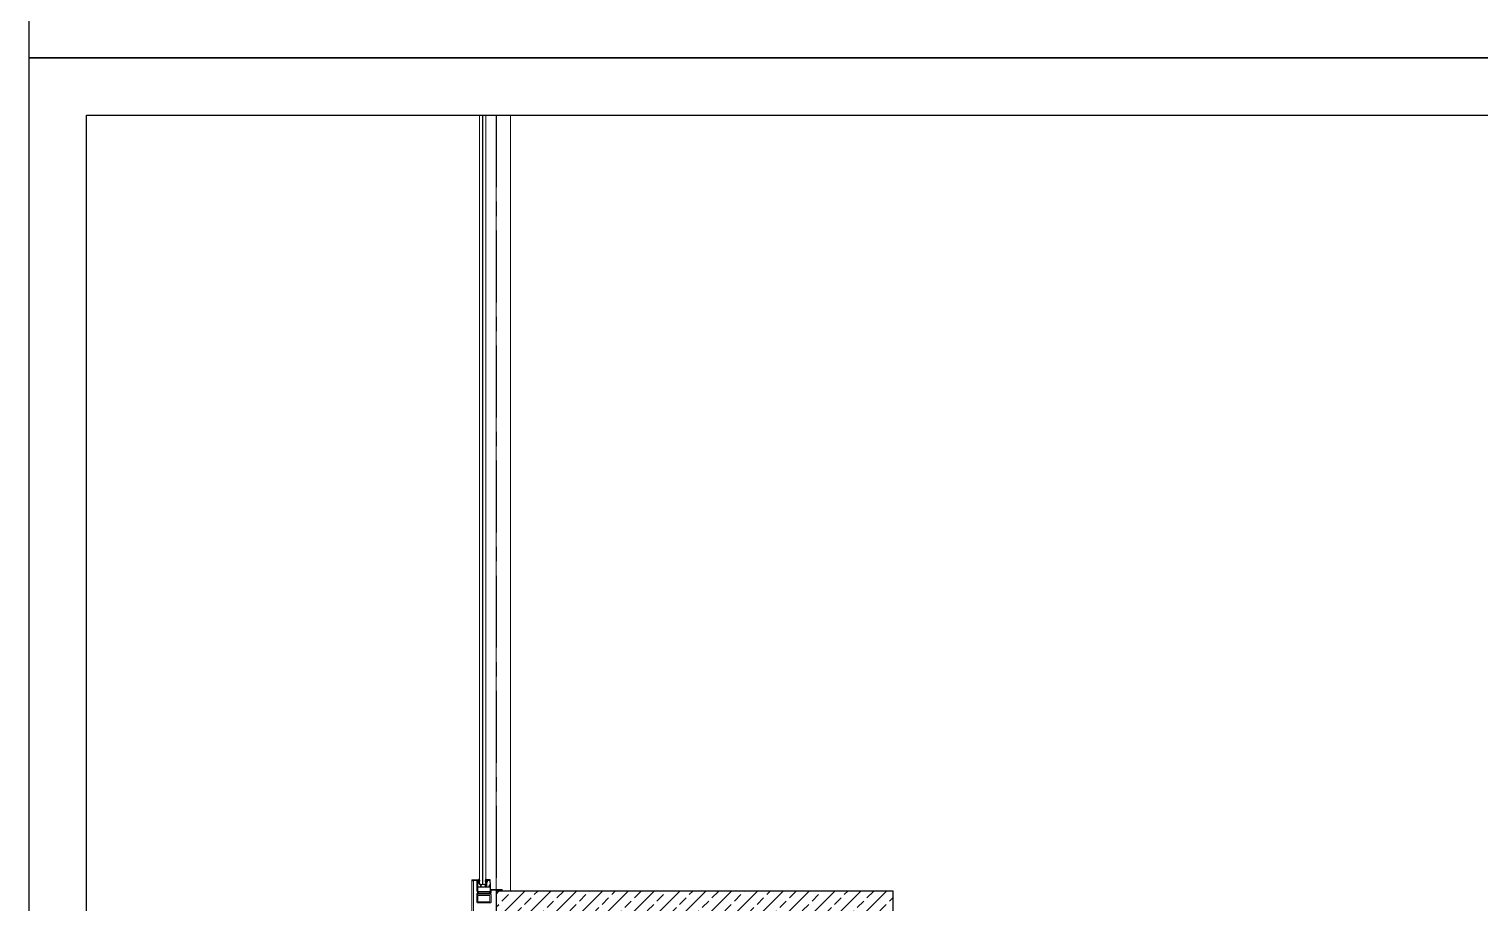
# Model space of a CAD drawing. Header units: millimetres. Extents: x 933584 to 974011, y 4545988 to 4553664.
# Drawn here: x 938802 to 939306, y 4551062 to 4551365 of the extents above; entities that cross this region are included whole.
import ezdxf

# ---------------------------------------------------------------- set-up
doc = ezdxf.new("R2010")
doc.units = ezdxf.units.MM
for name, pattern in [('CENTER', [2, 1.25, -0.25, 0.25, -0.25]), ('CONTINUA', [0]), ('HIDDEN2', [4.7625, 3.175, -1.5875])]:
    doc.linetypes.add(name, pattern=pattern)
doc.layers.get('0').update_dxf_attribs({"color": 255})
for name, color, linetype in [('0-CSX-CXS_20', 14, 'CENTER'), ('0-HSL-HTC_200', 1, 'Continuous'), ('0-LNS-SLN', 6, 'Continuous'), ('2-SPS-RCN', 2, 'Continuous')]:
    doc.layers.add(name, color=color, linetype=linetype)
for name, color, linetype, lineweight in [('al', 7, 'Continuous', 5), ('cl', 7, 'Continuous', 5), ('CM', 4, 'Continuous', 5), ('mimariKIRIS', 251, 'HIDDEN2', 0), ('PL', 1, 'Continuous', 5), ('SFP CAM', 8, 'Continuous', 9)]:
    doc.layers.add(name, color=color, linetype=linetype, lineweight=lineweight)

# ---------------------------------------------------------------- blocks, each defined once
blk = doc.blocks.new('ZVBXZDVB')
at = {"layer": '0-CSX-CXS_20', "ltscale": 20}
blk.add_lwpolyline([(933863.85, 4552835.4), (933863.85, 4551518.59)], dxfattribs=at)
blk = doc.blocks.new('90-5396-flatten-1')
at = {"layer": 'al', "linetype": 'CONTINUA'}
blk.add_lwpolyline([(-4.35, 1.2), (-4.1, 1.2), (-4.1, 1.46), (-4.2, 1.46), (-4.2, 1.35), (-4.35, 1.35), (-4.35, 1.85), (-4.2, 1.85), (-4.2, 1.74), (-4.1, 1.74), (-4.1, 2), (-4.5, 2), (-4.5, -2.72), (-4.29, -2.72), (-4.2, -2.57), (-4.35, -2.57), (-4.35, -2.27), (-3.51, -2.27), (-3.48, -2.24), (-3.45, -2.27), (-1.03, -2.27), (-1, -2.24), (-0.97, -2.27), (-0.15, -2.27), (-0.15, -2.57), (-0.3, -2.57), (-0.21, -2.72), (0, -2.72), (0, 0), (-0.21, 0), (-0.3, -0.15), (-0.15, -0.15), (-0.15, -0.45), (-1.65, -0.45), (-1.65, -0.15), (-1.5, -0.15), (-1.59, 0), (-1.86, 0), (-1.95, -0.15), (-1.8, -0.15), (-1.8, -0.45), (-3.3, -0.45), (-3.3, -0.15), (-3.15, -0.15), (-3.24, 0), (-3.45, 0), (-3.45, -0.45), (-4.15, -0.45, -0.414214), (-4.35, -0.25)], format="xyb", close=True, dxfattribs=at)
at = {"layer": 'al'}
blk.add_lwpolyline([(-0.15, -2.12), (-4.35, -2.12), (-4.35, -0.6), (-0.15, -0.6)], close=True, dxfattribs=at)
blk = doc.blocks.new('142005-flatten-1')
blk.add_lwpolyline([(0.18, 0.02, -0.610741), (0.21, 0.04), (0.33, -0.11, 0.909168), (0.37, -0.07), (0.18, 0.21), (0.18, 0.42, -0.610741), (0.21, 0.44), (0.33, 0.29, 0.909168), (0.37, 0.33), (0.18, 0.61), (0.18, 0.71, 0.414214), (0.16, 0.73), (0.02, 0.73, 0.414214), (0, 0.71), (0, 0.26), (-0.12, 0.26), (-0.12, 0.31, 0.751626), (-0.17, 0.32), (-0.24, 0.18, 0.289411), (-0.24, 0.08), (-0.17, -0.06, 0.751626), (-0.12, -0.05), (-0.12, 0), (0, 0), (0, -0.3), (-0.12, -0.3, 0.729303), (-0.14, -0.35, -0.080087), (0.31, -0.76, 1.549214), (0.36, -0.73), (0.21, -0.31, 0.005518), (0.18, -0.21)], format="xyb", close=True)
blk = doc.blocks.new('142005-flatten-2')
blk.add_lwpolyline([(-0.18, 0.02, 0.610741), (-0.21, 0.04), (-0.33, -0.11, -0.909168), (-0.37, -0.07), (-0.18, 0.21), (-0.18, 0.42, 0.610741), (-0.21, 0.44), (-0.33, 0.29, -0.909168), (-0.37, 0.33), (-0.18, 0.61), (-0.18, 0.71, -0.414214), (-0.16, 0.73), (-0.02, 0.73, -0.414214), (0, 0.71), (0, 0.26), (0.12, 0.26), (0.12, 0.31, -0.751626), (0.17, 0.32), (0.24, 0.18, -0.289411), (0.24, 0.08), (0.17, -0.06, -0.751626), (0.12, -0.05), (0.12, 0), (0, 0), (0, -0.3), (0.12, -0.3, -0.729303), (0.14, -0.35, 0.080087), (-0.31, -0.76, -1.549214), (-0.36, -0.73), (-0.21, -0.31, -0.005518), (-0.18, -0.21)], format="xyb", close=True)
blk = doc.blocks.new('85-3879T-flatten-1')
blk.add_lwpolyline([(-0.17, -0.15, -0.402552), (-0.12, -0.2), (-0.05, -1.85, -0.425972), (-0.1, -1.9), (-0.3, -1.9, 0.414214), (-0.35, -1.95), (-0.35, -2.21), (-0.42, -2.33, 0.414214), (-0.41, -2.39), (-0.39, -2.4, 0.414214), (-0.34, -2.38), (-0.22, -2.18), (-0.25, -2.15), (-0.25, -2), (0.05, -2), (0, 0), (-1.3, 0), (-1.3, -0.26), (-1.2, -0.26), (-1.2, -0.15), (-1.05, -0.15), (-1.05, -0.65), (-1.2, -0.65), (-1.2, -0.54), (-1.3, -0.54), (-1.3, -1.96, -0.414214), (-1.35, -2.01), (-1.4, -2.01, 0.414214), (-1.45, -2.06), (-1.45, -2.17), (-1.55, -2.17), (-1.4, -2.43, 0.414214), (-1.35, -2.45), (-1.33, -2.44, 0.414214), (-1.31, -2.38), (-1.34, -2.33), (-1.34, -2.12, 0.394805), (-1.2, -1.97), (-1.2, -0.8, -0.414214), (-1.15, -0.75), (-1, -0.75, 0.414214), (-0.95, -0.7), (-0.95, -0.2, -0.414214), (-0.9, -0.15)], format="xyb", close=True)
blk = doc.blocks.new('90-5396-flatten-2')
at = {"layer": 'al', "linetype": 'CONTINUA'}
blk.add_lwpolyline([(-4.35, 1.2), (-4.1, 1.2), (-4.1, 1.46), (-4.2, 1.46), (-4.2, 1.35), (-4.35, 1.35), (-4.35, 1.85), (-4.2, 1.85), (-4.2, 1.74), (-4.1, 1.74), (-4.1, 2), (-4.5, 2), (-4.5, -2.72), (-4.29, -2.72), (-4.2, -2.57), (-4.35, -2.57), (-4.35, -2.27), (-3.51, -2.27), (-3.48, -2.24), (-3.45, -2.27), (-1.03, -2.27), (-1, -2.24), (-0.97, -2.27), (-0.15, -2.27), (-0.15, -2.57), (-0.3, -2.57), (-0.21, -2.72), (0, -2.72), (0, 0), (-0.21, 0), (-0.3, -0.15), (-0.15, -0.15), (-0.15, -0.45), (-1.65, -0.45), (-1.65, -0.15), (-1.5, -0.15), (-1.59, 0), (-1.86, 0), (-1.95, -0.15), (-1.8, -0.15), (-1.8, -0.45), (-3.3, -0.45), (-3.3, -0.15), (-3.15, -0.15), (-3.24, 0), (-3.45, 0), (-3.45, -0.45), (-4.15, -0.45, -0.414214), (-4.35, -0.25)], format="xyb", close=True, dxfattribs=at)
at = {"layer": 'al'}
blk.add_lwpolyline([(-0.15, -2.12), (-4.35, -2.12), (-4.35, -0.6), (-0.15, -0.6)], close=True, dxfattribs=at)
blk = doc.blocks.new('142005-flatten-3')
blk.add_lwpolyline([(0.18, 0.02, -0.610741), (0.21, 0.04), (0.33, -0.11, 0.909168), (0.37, -0.07), (0.18, 0.21), (0.18, 0.42, -0.610741), (0.21, 0.44), (0.33, 0.29, 0.909168), (0.37, 0.33), (0.18, 0.61), (0.18, 0.71, 0.414214), (0.16, 0.73), (0.02, 0.73, 0.414214), (0, 0.71), (0, 0.26), (-0.12, 0.26), (-0.12, 0.31, 0.751626), (-0.17, 0.32), (-0.24, 0.18, 0.289411), (-0.24, 0.08), (-0.17, -0.06, 0.751626), (-0.12, -0.05), (-0.12, 0), (0, 0), (0, -0.3), (-0.12, -0.3, 0.729303), (-0.14, -0.35, -0.080087), (0.31, -0.76, 1.549214), (0.36, -0.73), (0.21, -0.31, 0.005518), (0.18, -0.21)], format="xyb", close=True)
blk = doc.blocks.new('142005-flatten-4')
blk.add_lwpolyline([(-0.18, 0.02, 0.610741), (-0.21, 0.04), (-0.33, -0.11, -0.909168), (-0.37, -0.07), (-0.18, 0.21), (-0.18, 0.42, 0.610741), (-0.21, 0.44), (-0.33, 0.29, -0.909168), (-0.37, 0.33), (-0.18, 0.61), (-0.18, 0.71, -0.414214), (-0.16, 0.73), (-0.02, 0.73, -0.414214), (0, 0.71), (0, 0.26), (0.12, 0.26), (0.12, 0.31, -0.751626), (0.17, 0.32), (0.24, 0.18, -0.289411), (0.24, 0.08), (0.17, -0.06, -0.751626), (0.12, -0.05), (0.12, 0), (0, 0), (0, -0.3), (0.12, -0.3, -0.729303), (0.14, -0.35, 0.080087), (-0.31, -0.76, -1.549214), (-0.36, -0.73), (-0.21, -0.31, -0.005518), (-0.18, -0.21)], format="xyb", close=True)
blk = doc.blocks.new('85-3879T-flatten-2')
blk.add_lwpolyline([(-0.17, -0.15, -0.402552), (-0.12, -0.2), (-0.05, -1.85, -0.425972), (-0.1, -1.9), (-0.3, -1.9, 0.414214), (-0.35, -1.95), (-0.35, -2.21), (-0.42, -2.33, 0.414214), (-0.41, -2.39), (-0.39, -2.4, 0.414214), (-0.34, -2.38), (-0.22, -2.18), (-0.25, -2.15), (-0.25, -2), (0.05, -2), (0, 0), (-1.3, 0), (-1.3, -0.26), (-1.2, -0.26), (-1.2, -0.15), (-1.05, -0.15), (-1.05, -0.65), (-1.2, -0.65), (-1.2, -0.54), (-1.3, -0.54), (-1.3, -1.96, -0.414214), (-1.35, -2.01), (-1.4, -2.01, 0.414214), (-1.45, -2.06), (-1.45, -2.17), (-1.55, -2.17), (-1.4, -2.43, 0.414214), (-1.35, -2.45), (-1.33, -2.44, 0.414214), (-1.31, -2.38), (-1.34, -2.33), (-1.34, -2.12, 0.394805), (-1.2, -1.97), (-1.2, -0.8, -0.414214), (-1.15, -0.75), (-1, -0.75, 0.414214), (-0.95, -0.7), (-0.95, -0.2, -0.414214), (-0.9, -0.15)], format="xyb", close=True)
blk = doc.blocks.new('XCVBXCVBXZ-flatten-1')
at = {"layer": 'al'}
for points in [[(933855.38, 4554069.5), (933855.38, 4554069.7), (933857.38, 4554069.7), (933857.38, 4554065.7)], [(933855.38, 4554069.5), (933855.38, 4554069.7), (933857.38, 4554069.7), (933857.38, 4554065.7)], [(933855.38, 4554069.5), (933857.18, 4554069.5), (933857.18, 4554065.7)], [(933855.38, 4554069.5), (933857.18, 4554069.5), (933857.18, 4554065.7)], [(933857.18, 4554065.7), (933857.38, 4554065.7)], [(933857.18, 4554065.7), (933857.38, 4554065.7)]]:
    blk.add_lwpolyline(points, dxfattribs=at)
blk.add_lwpolyline([(933865.9, 4554066.35), (933861.9, 4554066.35), (933861.9, 4554066.3), (933861.9, 4554066.3), (933861.91, 4554065), (933862.11, 4554065), (933862.1, 4554066.15), (933865.9, 4554066.15)], close=True, dxfattribs=at)
blk.add_lwpolyline([(933865.9, 4554066.35), (933861.9, 4554066.35), (933861.9, 4554066.3), (933861.9, 4554066.3), (933861.91, 4554065), (933862.11, 4554065), (933862.1, 4554066.15), (933865.9, 4554066.15)], close=True, dxfattribs=at)
at = {"layer": 'cl'}
for points in [[(933857.5, 4554064.67), (933861.71, 4554064.67, -0.414214), (933862.11, 4554064.27), (933862.11, 4554062.07, -0.414214), (933861.71, 4554061.67), (933857.5, 4554061.67, -0.414214), (933857.1, 4554062.07), (933857.1, 4554064.27, -0.414214)], [(933857.5, 4554064.67), (933861.71, 4554064.67, -0.414214), (933862.11, 4554064.27), (933862.11, 4554062.07, -0.414214), (933861.71, 4554061.67), (933857.5, 4554061.67, -0.414214), (933857.1, 4554062.07), (933857.1, 4554064.27, -0.414214)], [(933857.7, 4554064.27), (933861.51, 4554064.27, -0.414214), (933861.71, 4554064.07), (933861.71, 4554062.27, -0.414214), (933861.51, 4554062.07), (933857.7, 4554062.07, -0.414214), (933857.5, 4554062.27), (933857.5, 4554064.07, -0.414214)], [(933857.7, 4554064.27), (933861.51, 4554064.27, -0.414214), (933861.71, 4554064.07), (933861.71, 4554062.27, -0.414214), (933861.51, 4554062.07), (933857.7, 4554062.07, -0.414214), (933857.5, 4554062.27), (933857.5, 4554064.07, -0.414214)]]:
    blk.add_lwpolyline(points, format="xyb", close=True, dxfattribs=at)
at = {"layer": 'CM'}
for p, q in [((933858.12, 4554068.09), (933858.12, 4554335.4)), ((933858.12, 4554068.09), (933858.12, 4554335.4)), ((933859.12, 4554068.09), (933859.12, 4554335.4)), ((933859.22, 4554068.09), (933859.22, 4554335.4)), ((933859.22, 4554068.09), (933859.22, 4554335.4)), ((933860.22, 4554068.09), (933860.22, 4554335.4)), ((933855.98, 4554069.3), (933855.38, 4554069.3)), ((933855.38, 4554002.3), (933855.38, 4554069.3)), ((933855.98, 4554002.3), (933855.98, 4554069.3)), ((933860.21, 4554068.09), (933858.11, 4554068.09)), ((933860.22, 4554068.09), (933858.12, 4554068.09))]:
    blk.add_line(p, q, dxfattribs=at)
at = {"layer": 'mimariKIRIS', "ltscale": 5}
blk.add_line((933863.85, 4554065.75), (933863.85, 4554335.4), dxfattribs=at)
at = {"layer": 'PL'}
blk.add_lwpolyline([(933857.2, 4554064.7), (933861.88, 4554064.7), (933861.88, 4554064.98), (933857.2, 4554064.98)], close=True, dxfattribs=at)
blk.add_lwpolyline([(933857.2, 4554064.7), (933861.88, 4554064.7), (933861.88, 4554064.98), (933857.2, 4554064.98)], close=True, dxfattribs=at)
at = {"layer": 'SFP CAM', "color": 252}
for p, q in [((933863.85, 4554065.75), (933863.85, 4554335.4)), ((933868.85, 4554065.75), (933868.85, 4554335.4))]:
    blk.add_line(p, q, dxfattribs=at)
for name, p in [('90-5396-flatten-1', (933861.88, 4554067.7)), ('90-5396-flatten-2', (933861.88, 4554067.7)), ('142005-flatten-1', (933857.78, 4554069.1)), ('142005-flatten-3', (933857.78, 4554069.1)), ('142005-flatten-2', (933860.5, 4554069.17)), ('142005-flatten-4', (933860.5, 4554069.17)), ('85-3879T-flatten-1', (933861.83, 4554069.7)), ('85-3879T-flatten-2', (933861.83, 4554069.7))]:
    blk.add_blockref(name, p)
blk = doc.blocks.new('fdvd-flatten-1')
at = {"layer": '2-SPS-RCN'}
blk.add_lwpolyline([(934001.85, 4551228.49), (933863.85, 4551228.49), (933863.85, 4551168.49), (934001.85, 4551168.49)], close=True, dxfattribs=at)
blk = doc.blocks.new('asdvdsv')
at = {"layer": '0-HSL-HTC_200'}
h = blk.add_hatch(dxfattribs=at)
h.set_pattern_fill('ANSI33', color=256)
h.set_pattern_definition([(45, (935301.9395, 4553293.885), (-4.490128, 4.490128), []), (45, (935306.4297, 4553293.885), (-4.490128, 4.490128), [3.175, -1.5875])])
h.paths.add_polyline_path([(939101.85, 4551065.75), (938963.85, 4551065.75), (938963.85, 4551005.75), (939101.85, 4551005.75)])
blk.add_blockref('fdvd-flatten-1', (5100, -162.74))

msp = doc.modelspace()

# ---------------------------------------------------------------- linework, layer by layer
at = {"color": 0}
for points in [[(938801.5, 4552855.4), (940901.5, 4552855.4), (940901.5, 4551355.4), (938801.5, 4551355.4)], [(938801.5, 4551355.4), (940901.5, 4551355.4), (940901.5, 4549855.4), (938801.5, 4549855.4)], [(938821.5, 4551335.4), (940881.5, 4551335.4), (940881.5, 4549875.4), (938821.5, 4549875.4)]]:
    msp.add_lwpolyline(points, close=True, dxfattribs=at)

# ---------------------------------------------------------------- block references
for name, p in [('XCVBXCVBXZ-flatten-1', (5100, -3000)), ('asdvdsv', (0, 0))]:
    msp.add_blockref(name, p)
at = {"layer": '0-LNS-SLN'}
msp.add_blockref('ZVBXZDVB', (5100, -1500), dxfattribs=at)

doc.saveas('drawing.dxf')
